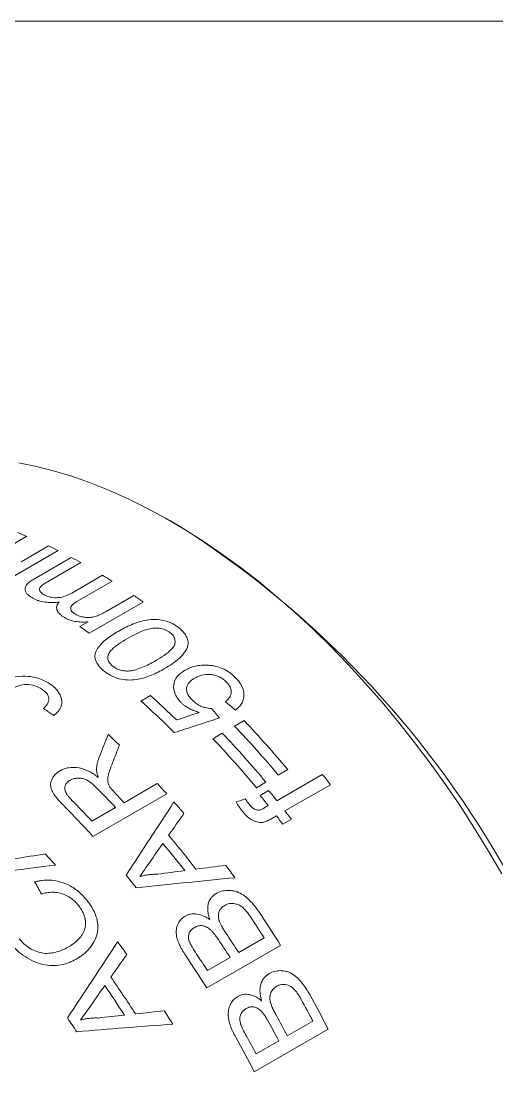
# Model space of a CAD drawing. Header units: millimetres. Extents: x 2 to 278, y 1 to 215.
# Drawn here: x 254.78 to 264.03, y 194.08 to 214.65 of the extents above; entities that cross this region are included whole.
import ezdxf

# ---------------------------------------------------------------- set-up
doc = ezdxf.new("R2010")
doc.units = ezdxf.units.MM

msp = doc.modelspace()

# ---------------------------------------------------------------- linework, layer by layer
at = {"color": 7, "linetype": 'Continuous', "lineweight": 0}
for p, q in [((1.579, 214.645), (277.989, 214.645)), ((257.863, 204.816), (257.684, 204.919)), ((254.896, 204.619), (254.226, 204.232)), ((254.782, 204.122), (255.317, 204.431)), ((255.501, 204.341), (254.451, 203.735)), ((255.041, 203.794), (255.758, 204.208)), ((255.942, 204.108), (255.293, 203.733)), ((255.767, 203.516), (256.366, 203.861)), ((256.55, 203.747), (255.88, 203.36)), ((256.438, 203.159), (256.973, 203.467)), ((257.156, 203.339), (256.106, 202.733)), ((255.923, 202.861), (256.087, 202.956)), ((257.112, 201.414), (257.296, 201.52)), ((258.933, 200.925), (259.117, 201.032)), ((258.509, 200.681), (258.694, 200.787)), ((259.754, 199.474), (260.638, 199.985)), ((259.966, 200.078), (259.782, 199.971)), ((256.786, 199.435), (257.43, 199.807)), ((259.542, 199.833), (259.358, 199.727)), ((260.796, 199.784), (259.912, 199.274)), ((257.615, 199.605), (256.179, 198.775)), ((259.428, 199.576), (259.594, 199.672)), ((256.159, 199.073), (256.62, 199.339)), ((259.499, 199.327), (259.588, 199.379)), ((259.746, 199.178), (259.64, 199.117)), ((260.037, 199.112), (259.871, 199.016)), ((259.828, 196.659), (258.392, 195.829)), ((259.012, 196.518), (259.51, 196.805)), ((258.404, 196.167), (258.846, 196.422)), ((259.957, 194.899), (260.454, 195.186)), ((260.752, 195.028), (259.315, 194.199)), ((259.349, 194.548), (259.791, 194.803))]:
    msp.add_line(p, q, dxfattribs=at)
at = {"color": 7, "linetype": 'Continuous', "lineweight": 0, "flags": 128}
msp.add_lwpolyline([(264.128, 198.05), (263.869, 198.495), (263.6, 198.933), (263.322, 199.365), (263.034, 199.788), (262.737, 200.203), (262.432, 200.609), (262.12, 201.004), (261.8, 201.389), (261.473, 201.763), (261.14, 202.125), (260.801, 202.474), (260.457, 202.811), (260.109, 203.134), (259.756, 203.442), (259.401, 203.737), (259.042, 204.016), (258.681, 204.279), (258.319, 204.527), (257.955, 204.758), (257.591, 204.972), (257.227, 205.17), (256.864, 205.349), (256.502, 205.511), (256.143, 205.656), (255.785, 205.781), (255.431, 205.889), (255.081, 205.977), (254.735, 206.047)], dxfattribs=at)
at = {"color": 7, "linetype": 'Continuous', "lineweight": 0}
for centre, radius, start, end in [((251.225, 195.874), 9.484, 67.2295, 68.4184), ((247.584, 188.721), 19.098, 2.5593, 57.4354), ((250.769, 194.855), 10.601, 63.4915, 64.5954), ((250.378, 194.095), 11.456, 60.9376, 61.9859), ((249.765, 193.043), 12.673, 57.6275, 58.6076), ((249.079, 192.005), 13.918, 54.5233, 55.444), ((248.029, 191.399), 13.918, 54.5233, 55.444), ((245.358, 188.368), 17.56, 45.0652, 47.9827), ((245.636, 188.575), 17.422, 45.7044, 47.9895), ((244.768, 187.466), 19.54, 39.7909, 43.5356), ((244.952, 187.573), 19.54, 39.7909, 43.5356), ((244.564, 187.929), 17.51, 46.151, 47.1472), ((244.528, 187.328), 19.54, 39.7909, 43.5356), ((244.344, 187.222), 19.54, 39.7909, 43.5356), ((244.47, 187.066), 20.696, 37.9201, 38.6268), ((242.87, 186.571), 18.764, 42.8798, 44.4559), ((243.333, 186.715), 19.239, 42.067, 42.8831), ((242.436, 186.33), 18.727, 42.8788, 44.6351), ((242.928, 186.566), 18.911, 42.883, 43.7285), ((243.589, 186.595), 20.479, 38.6268, 39.3385), ((243.755, 186.691), 20.479, 38.6268, 39.3385), ((242.147, 186.116), 18.899, 42.0569, 44.598), ((242.927, 186.353), 19.783, 40.6048, 41.4548), ((243.276, 186.347), 20.878, 37.3583, 37.9203), ((243.442, 186.443), 20.878, 37.3583, 37.9203), ((241.906, 185.611), 20.539, 37.5963, 39.958), ((241.739, 185.515), 20.541, 37.8316, 39.7227), ((240.996, 185.335), 19.363, 41.7229, 42.5852), ((241.859, 185.489), 21.157, 36.1679, 36.9808), ((240.908, 185.035), 20.543, 38.3366, 39.2177), ((241.318, 185.11), 21.817, 31.9598, 33.9575), ((241.19, 185.04), 21.772, 32.7096, 33.9704), ((240.688, 184.749), 21.778, 32.7097, 33.8838), ((239.491, 184.103), 21.31, 35.5218, 36.3308), ((240.518, 184.651), 21.783, 32.7098, 33.808), ((239.881, 184.281), 21.817, 31.9598, 33.9522), ((240.071, 184.393), 21.788, 32.7099, 33.7246), ((238.722, 183.619), 21.709, 32.631, 34.907), ((238.555, 183.522), 21.71, 32.8577, 34.6803), ((241.044, 184.944), 21.946, 27.8188, 29.0729), ((241.235, 185.054), 21.917, 27.0702, 29.0619), ((238.968, 183.748), 21.942, 31.2359, 32.0293), ((237.723, 183.043), 21.713, 33.3444, 34.1936), ((240.385, 184.564), 21.941, 27.8187, 28.9115), ((240.549, 184.659), 21.944, 27.8187, 28.9869), ((239.799, 184.225), 21.917, 27.0702, 29.0566), ((239.946, 184.31), 21.939, 27.8186, 28.8287)]:
    msp.add_arc(centre, radius, start, end, dxfattribs=at)
for points, knots in [([(255.008, 203.416), (254.986, 203.429), (254.943, 203.456), (254.876, 203.517), (254.84, 203.608), (254.898, 203.692), (254.971, 203.751), (255.015, 203.778), (255.041, 203.794)], [0, 0, 0, 0, 0.1256, 0.251073, 0.499595, 0.748789, 0.84928, 1, 1, 1, 1]), ([(255.293, 203.733), (255.264, 203.716), (255.223, 203.692), (255.172, 203.653), (255.142, 203.619), (255.136, 203.576), (255.153, 203.54), (255.182, 203.509), (255.206, 203.494), (255.218, 203.486)], [0, 0, 0, 0, 0.250525, 0.350732, 0.500362, 0.642857, 0.785474, 0.892719, 1, 1, 1, 1]), ([(255.521, 203.339), (255.499, 203.337), (255.454, 203.332), (255.362, 203.329), (255.246, 203.335), (255.136, 203.359), (255.059, 203.389), (255.025, 203.407), (255.008, 203.416)], [0, 0, 0, 0, 0.125211, 0.250371, 0.50018, 0.74971, 0.874809, 1, 1, 1, 1]), ([(255.218, 203.486), (255.241, 203.474), (255.285, 203.451), (255.382, 203.427), (255.512, 203.419), (255.627, 203.449), (255.711, 203.484), (255.748, 203.505), (255.767, 203.516)], [0, 0, 0, 0, 0.1431466, 0.2861266, 0.4997925, 0.749083, 0.8745107, 1, 1, 1, 1]), ([(255.605, 203.051), (255.59, 203.061), (255.561, 203.081), (255.511, 203.126), (255.47, 203.189), (255.471, 203.255), (255.493, 203.305), (255.512, 203.328), (255.521, 203.339)], [0, 0, 0, 0, 0.125354, 0.250617, 0.500045, 0.749439, 0.874663, 1, 1, 1, 1]), ([(255.88, 203.36), (255.859, 203.347), (255.82, 203.323), (255.776, 203.284), (255.749, 203.247), (255.742, 203.21), (255.754, 203.174), (255.783, 203.141), (255.81, 203.122), (255.824, 203.112)], [0, 0, 0, 0, 0.196104, 0.3614061, 0.500563, 0.6250127, 0.7499832, 0.8641928, 1, 1, 1, 1]), ([(256.087, 202.956), (256.065, 202.954), (256.023, 202.95), (255.937, 202.95), (255.828, 202.96), (255.725, 202.989), (255.653, 203.022), (255.621, 203.041), (255.605, 203.051)], [0, 0, 0, 0, 0.125204, 0.250351, 0.500162, 0.749689, 0.874802, 1, 1, 1, 1]), ([(255.824, 203.112), (255.835, 203.105), (255.856, 203.092), (255.906, 203.069), (255.975, 203.048), (256.064, 203.037), (256.157, 203.042), (256.245, 203.065), (256.318, 203.096), (256.382, 203.127), (256.418, 203.148), (256.438, 203.159)], [0, 0, 0, 0, 0.0625944, 0.1251444, 0.2500254, 0.3753154, 0.4995393, 0.642335, 0.7853546, 0.8834125, 1, 1, 1, 1]), ([(256.669, 202.769), (256.71, 202.792), (256.792, 202.838), (256.928, 202.901), (257.07, 202.954), (257.227, 202.993), (257.391, 203.008), (257.564, 202.988), (257.695, 202.939), (257.788, 202.885), (257.829, 202.854), (257.85, 202.838)], [0, 0, 0, 0, 0.125208, 0.250402, 0.383786, 0.50065, 0.631505, 0.750201, 0.874852, 0.937419, 1, 1, 1, 1]), ([(257.684, 202.742), (257.669, 202.753), (257.639, 202.776), (257.566, 202.809), (257.465, 202.833), (257.341, 202.835), (257.192, 202.8), (257.028, 202.73), (256.91, 202.664), (256.85, 202.631)], [0, 0, 0, 0, 0.062573, 0.125085, 0.249595, 0.374352, 0.499345, 0.749539, 1, 1, 1, 1]), ([(257.85, 202.838), (257.878, 202.814), (257.935, 202.764), (257.996, 202.679), (258.022, 202.604), (258.03, 202.544), (258.027, 202.514), (258.025, 202.5)], [0, 0, 0, 0, 0.250112, 0.50002, 0.749755, 0.874853, 1, 1, 1, 1]), ([(256.395, 201.998), (256.375, 202.014), (256.337, 202.047), (256.273, 202.118), (256.218, 202.214), (256.212, 202.331), (256.283, 202.471), (256.399, 202.594), (256.548, 202.697), (256.629, 202.745), (256.669, 202.769)], [0, 0, 0, 0, 0.06263, 0.125228, 0.250026, 0.374622, 0.499613, 0.749444, 0.87471, 1, 1, 1, 1]), ([(256.85, 202.631), (256.793, 202.597), (256.704, 202.544), (256.6, 202.466), (256.531, 202.404), (256.478, 202.336), (256.462, 202.253), (256.482, 202.181), (256.521, 202.128), (256.549, 202.104), (256.562, 202.092)], [0, 0, 0, 0, 0.250409, 0.386857, 0.500793, 0.625736, 0.750463, 0.874922, 0.937446, 1, 1, 1, 1]), ([(257.393, 202.196), (257.45, 202.23), (257.565, 202.299), (257.691, 202.399), (257.767, 202.494), (257.781, 202.579), (257.763, 202.652), (257.725, 202.707), (257.698, 202.73), (257.684, 202.742)], [0, 0, 0, 0, 0.250447, 0.500627, 0.625617, 0.750362, 0.874914, 0.937433, 1, 1, 1, 1]), ([(258.025, 202.5), (258.018, 202.475), (258.004, 202.427), (257.949, 202.339), (257.857, 202.239), (257.723, 202.135), (257.623, 202.074), (257.572, 202.044)], [0, 0, 0, 0, 0.124998, 0.250018, 0.499843, 0.749877, 1, 1, 1, 1]), ([(256.848, 201.996), (256.875, 201.998), (256.929, 202.002), (257.028, 202.027), (257.143, 202.068), (257.272, 202.129), (257.352, 202.174), (257.393, 202.196)], [0, 0, 0, 0, 0.124919, 0.249924, 0.499826, 0.749887, 1, 1, 1, 1]), ([(257.572, 202.044), (257.531, 202.021), (257.449, 201.974), (257.272, 201.894), (257.074, 201.83), (256.852, 201.817), (256.679, 201.842), (256.549, 201.896), (256.456, 201.951), (256.415, 201.982), (256.395, 201.998)], [0, 0, 0, 0, 0.125292, 0.250564, 0.500335, 0.631704, 0.750068, 0.874772, 0.937378, 1, 1, 1, 1]), ([(256.562, 202.092), (256.582, 202.078), (256.62, 202.05), (256.693, 202.02), (256.77, 202), (256.822, 201.998), (256.848, 201.996)], [0, 0, 0, 0, 0.250015, 0.499835, 0.749775, 1, 1, 1, 1]), ([(257.906, 201.372), (257.892, 201.385), (257.865, 201.412), (257.818, 201.469), (257.756, 201.574), (257.734, 201.731), (257.793, 201.87), (257.882, 201.958), (257.938, 201.994), (257.966, 202.012)], [0, 0, 0, 0, 0.062744, 0.125463, 0.250717, 0.49989, 0.749233, 0.874588, 1, 1, 1, 1]), ([(257.966, 202.012), (257.998, 202.028), (258.06, 202.061), (258.168, 202.094), (258.266, 202.109), (258.347, 202.114), (258.388, 202.112), (258.409, 202.111)], [0, 0, 0, 0, 0.250025, 0.499966, 0.749841, 0.874908, 1, 1, 1, 1]), ([(258.409, 202.111), (258.433, 202.109), (258.482, 202.106), (258.579, 202.088), (258.698, 202.051), (258.805, 201.991), (258.881, 201.934), (258.915, 201.903), (258.932, 201.887)], [0, 0, 0, 0, 0.125155, 0.250247, 0.499993, 0.74973, 0.87484, 1, 1, 1, 1]), ([(254.463, 201.805), (254.478, 201.813), (254.509, 201.831), (254.578, 201.859), (254.711, 201.896), (254.886, 201.902), (255.056, 201.875), (255.178, 201.837), (255.289, 201.784), (255.351, 201.74), (255.383, 201.717)], [0, 0, 0, 0, 0.062667, 0.125311, 0.250438, 0.499362, 0.625276, 0.749599, 0.874764, 1, 1, 1, 1]), ([(258.155, 201.858), (258.135, 201.846), (258.096, 201.822), (258.032, 201.762), (257.993, 201.687), (257.997, 201.602), (258.022, 201.538), (258.065, 201.477), (258.101, 201.44), (258.12, 201.421)], [0, 0, 0, 0, 0.125322, 0.250611, 0.499465, 0.624425, 0.74947, 0.874682, 1, 1, 1, 1]), ([(258.765, 201.793), (258.745, 201.811), (258.703, 201.847), (258.628, 201.891), (258.544, 201.921), (258.429, 201.938), (258.316, 201.926), (258.219, 201.892), (258.176, 201.869), (258.155, 201.858)], [0, 0, 0, 0, 0.125182, 0.250298, 0.372487, 0.500409, 0.749484, 0.87473, 1, 1, 1, 1]), ([(258.756, 201.401), (258.77, 201.413), (258.798, 201.438), (258.844, 201.495), (258.871, 201.562), (258.867, 201.636), (258.846, 201.692), (258.812, 201.745), (258.781, 201.777), (258.765, 201.793)], [0, 0, 0, 0, 0.125278, 0.250496, 0.499573, 0.624099, 0.749655, 0.874786, 1, 1, 1, 1]), ([(258.932, 201.887), (258.958, 201.861), (259.009, 201.809), (259.086, 201.694), (259.119, 201.574), (259.109, 201.456), (259.078, 201.373), (259.02, 201.296), (258.972, 201.257), (258.948, 201.237)], [0, 0, 0, 0, 0.1252455, 0.2504288, 0.4993302, 0.5994915, 0.7495663, 0.8747746, 1, 1, 1, 1]), ([(255.21, 201.626), (255.199, 201.635), (255.178, 201.651), (255.135, 201.676), (255.058, 201.713), (254.927, 201.74), (254.8, 201.732), (254.722, 201.708), (254.678, 201.691), (254.655, 201.678), (254.644, 201.672)], [0, 0, 0, 0, 0.0717, 0.143385, 0.250821, 0.499819, 0.749147, 0.849452, 0.924718, 1, 1, 1, 1]), ([(255.217, 201.268), (255.231, 201.282), (255.257, 201.308), (255.3, 201.363), (255.333, 201.439), (255.31, 201.522), (255.269, 201.573), (255.241, 201.602), (255.221, 201.618), (255.21, 201.626)], [0, 0, 0, 0, 0.136268, 0.250877, 0.500578, 0.749194, 0.84951, 0.917347, 1, 1, 1, 1]), ([(255.383, 201.717), (255.409, 201.695), (255.462, 201.652), (255.541, 201.552), (255.587, 201.413), (255.556, 201.279), (255.487, 201.188), (255.44, 201.15), (255.416, 201.131)], [0, 0, 0, 0, 0.12538, 0.250697, 0.499938, 0.749314, 0.87462, 1, 1, 1, 1]), ([(258.244, 201.192), (258.213, 201.202), (258.15, 201.221), (258.065, 201.258), (257.999, 201.298), (257.947, 201.334), (257.919, 201.359), (257.906, 201.372)], [0, 0, 0, 0, 0.2500264, 0.4999579, 0.699916, 0.8499541, 1, 1, 1, 1]), ([(258.12, 201.421), (258.144, 201.4), (258.192, 201.357), (258.276, 201.31), (258.355, 201.285), (258.422, 201.272), (258.461, 201.27), (258.481, 201.269)], [0, 0, 0, 0, 0.2501051, 0.4996861, 0.6996696, 0.8498299, 1, 1, 1, 1]), ([(256.248, 200.072), (256.249, 200.094), (256.25, 200.138), (256.262, 200.202), (256.278, 200.264), (256.293, 200.304), (256.301, 200.324)], [0, 0, 0, 0, 0.249997, 0.499977, 0.749971, 1, 1, 1, 1]), ([(255.536, 200.054), (255.562, 200.068), (255.614, 200.095), (255.737, 200.126), (255.912, 200.124), (256.081, 200.06), (256.201, 199.989), (256.255, 199.947), (256.283, 199.927)], [0, 0, 0, 0, 0.1253502, 0.250654, 0.4997452, 0.7491257, 0.8745326, 1, 1, 1, 1]), ([(256.56, 200.216), (256.546, 200.179), (256.518, 200.103), (256.486, 200.007), (256.469, 199.928), (256.463, 199.866), (256.475, 199.801), (256.497, 199.759), (256.508, 199.738)], [0, 0, 0, 0, 0.250152, 0.500274, 0.625304, 0.750288, 0.875078, 1, 1, 1, 1]), ([(255.603, 199.385), (255.576, 199.413), (255.522, 199.47), (255.448, 199.558), (255.385, 199.649), (255.34, 199.778), (255.374, 199.901), (255.442, 199.986), (255.493, 200.027), (255.521, 200.045), (255.536, 200.054)], [0, 0, 0, 0, 0.125441, 0.250858, 0.376153, 0.501126, 0.749341, 0.874584, 0.937276, 1, 1, 1, 1]), ([(256.263, 199.712), (256.246, 199.73), (256.21, 199.765), (256.134, 199.831), (256.044, 199.889), (255.94, 199.915), (255.864, 199.915), (255.792, 199.901), (255.752, 199.882), (255.733, 199.872)], [0, 0, 0, 0, 0.125402, 0.250772, 0.499729, 0.621889, 0.749678, 0.874837, 1, 1, 1, 1]), ([(256.283, 199.927), (256.275, 199.951), (256.262, 199.987), (256.251, 200.036), (256.249, 200.06), (256.248, 200.072)], [0, 0, 0, 0, 0.4999524, 0.7499938, 1, 1, 1, 1]), ([(255.733, 199.872), (255.714, 199.86), (255.678, 199.836), (255.643, 199.785), (255.628, 199.727), (255.637, 199.66), (255.67, 199.597), (255.714, 199.539), (255.745, 199.506), (255.762, 199.488)], [0, 0, 0, 0, 0.142916, 0.285687, 0.430032, 0.571193, 0.74247, 0.860883, 1, 1, 1, 1]), ([(256.508, 199.738), (256.52, 199.723), (256.546, 199.689), (256.577, 199.656), (256.594, 199.638)], [0, 0, 0, 0, 0.439516, 1, 1, 1, 1]), ([(259.141, 199.512), (259.154, 199.492), (259.179, 199.453), (259.208, 199.416), (259.222, 199.397)], [0, 0, 0, 0, 0.500006, 1, 1, 1, 1]), ([(259.086, 199.265), (259.063, 199.295), (259.018, 199.355), (258.98, 199.418), (258.962, 199.449)], [0, 0, 0, 0, 0.499961, 1, 1, 1, 1]), ([(259.222, 199.397), (259.241, 199.376), (259.278, 199.333), (259.356, 199.283), (259.437, 199.294), (259.478, 199.316), (259.499, 199.327)], [0, 0, 0, 0, 0.251366, 0.499664, 0.748522, 1, 1, 1, 1]), ([(259.473, 199.051), (259.455, 199.051), (259.419, 199.049), (259.346, 199.064), (259.255, 199.102), (259.162, 199.177), (259.111, 199.236), (259.086, 199.265)], [0, 0, 0, 0, 0.125193, 0.250317, 0.499823, 0.749615, 1, 1, 1, 1]), ([(259.64, 199.117), (259.614, 199.103), (259.575, 199.082), (259.519, 199.059), (259.488, 199.054), (259.473, 199.051)], [0, 0, 0, 0, 0.500018, 0.750056, 1, 1, 1, 1]), ([(255.044, 197.894), (255.067, 197.9), (255.114, 197.911), (255.212, 197.926), (255.39, 197.935), (255.634, 197.882), (255.838, 197.759), (255.962, 197.65), (256.016, 197.588), (256.042, 197.557)], [0, 0, 0, 0, 0.071673, 0.143335, 0.286519, 0.571015, 0.785095, 0.892534, 1, 1, 1, 1]), ([(257.089, 197.997), (257.116, 198.004), (257.172, 198.019), (257.259, 198.033), (257.348, 198.042), (257.408, 198.043), (257.439, 198.044)], [0, 0, 0, 0, 0.250012, 0.499994, 0.749982, 1, 1, 1, 1]), ([(255.893, 197.441), (255.873, 197.465), (255.837, 197.506), (255.753, 197.579), (255.647, 197.642), (255.516, 197.684), (255.397, 197.695), (255.283, 197.686), (255.213, 197.668), (255.178, 197.658)], [0, 0, 0, 0, 0.114407, 0.200223, 0.39976, 0.548228, 0.699707, 0.849833, 1, 1, 1, 1]), ([(258.454, 197.16), (258.445, 197.185), (258.427, 197.236), (258.406, 197.337), (258.409, 197.461), (258.459, 197.566), (258.52, 197.631), (258.559, 197.656), (258.578, 197.668)], [0, 0, 0, 0, 0.125315, 0.250583, 0.500078, 0.749508, 0.874719, 1, 1, 1, 1]), ([(258.578, 197.668), (258.594, 197.677), (258.626, 197.694), (258.698, 197.718), (258.787, 197.731), (258.885, 197.725), (258.968, 197.706), (259.096, 197.652), (259.222, 197.544), (259.338, 197.407), (259.389, 197.334), (259.415, 197.297)], [0, 0, 0, 0, 0.062639, 0.1252526, 0.2502636, 0.350385, 0.426202, 0.5005145, 0.7494766, 0.8747237, 1, 1, 1, 1]), ([(255.692, 196.621), (255.726, 196.642), (255.794, 196.684), (255.912, 196.785), (256.01, 196.911), (256.041, 197.07), (256.024, 197.199), (255.984, 197.304), (255.937, 197.385), (255.908, 197.422), (255.893, 197.441)], [0, 0, 0, 0, 0.12529, 0.25053, 0.49989, 0.624809, 0.749735, 0.874753, 0.937361, 1, 1, 1, 1]), ([(256.042, 197.557), (256.063, 197.532), (256.103, 197.48), (256.174, 197.373), (256.245, 197.231), (256.283, 197.053), (256.263, 196.826), (256.152, 196.635), (256.018, 196.504), (255.933, 196.438), (255.886, 196.41), (255.863, 196.396)], [0, 0, 0, 0, 0.062662, 0.12531, 0.250394, 0.375332, 0.500301, 0.749456, 0.874684, 0.937338, 1, 1, 1, 1]), ([(258.74, 197.435), (258.728, 197.428), (258.706, 197.414), (258.666, 197.378), (258.633, 197.327), (258.615, 197.259), (258.618, 197.162), (258.663, 197.061), (258.72, 196.963), (258.751, 196.915), (258.767, 196.891)], [0, 0, 0, 0, 0.071615, 0.143179, 0.285969, 0.392934, 0.50031, 0.749342, 0.874659, 1, 1, 1, 1]), ([(259.142, 197.344), (259.113, 197.373), (259.055, 197.43), (258.943, 197.477), (258.851, 197.477), (258.784, 197.459), (258.755, 197.443), (258.74, 197.435)], [0, 0, 0, 0, 0.250393, 0.499348, 0.749091, 0.874521, 1, 1, 1, 1]), ([(257.979, 196.466), (257.955, 196.502), (257.912, 196.569), (257.856, 196.674), (257.814, 196.779), (257.794, 196.889), (257.801, 196.995), (257.835, 197.09), (257.881, 197.158), (257.929, 197.202), (257.956, 197.22), (257.97, 197.228)], [0, 0, 0, 0, 0.1354634, 0.2502623, 0.3752781, 0.5001615, 0.6231173, 0.7499384, 0.8748823, 0.9374206, 1, 1, 1, 1]), ([(257.97, 197.228), (257.987, 197.237), (258.022, 197.255), (258.1, 197.273), (258.206, 197.274), (258.314, 197.24), (258.396, 197.199), (258.435, 197.173), (258.454, 197.16)], [0, 0, 0, 0, 0.125209, 0.250341, 0.499967, 0.749557, 0.874744, 1, 1, 1, 1]), ([(259.246, 197.205), (259.233, 197.224), (259.212, 197.255), (259.178, 197.302), (259.156, 197.328), (259.142, 197.344)], [0, 0, 0, 0, 0.400096, 0.640169, 1, 1, 1, 1]), ([(258.464, 196.962), (258.452, 196.972), (258.428, 196.992), (258.376, 197.024), (258.305, 197.047), (258.221, 197.041), (258.175, 197.018), (258.152, 197.007)], [0, 0, 0, 0, 0.125387, 0.25066, 0.499982, 0.749621, 1, 1, 1, 1]), ([(258.152, 197.007), (258.134, 196.995), (258.096, 196.97), (258.056, 196.915), (258.032, 196.849), (258.037, 196.773), (258.066, 196.699), (258.118, 196.604), (258.163, 196.535), (258.193, 196.49)], [0, 0, 0, 0, 0.125084, 0.250067, 0.376912, 0.49945, 0.624316, 0.749546, 1, 1, 1, 1]), ([(258.617, 196.771), (258.594, 196.805), (258.558, 196.857), (258.507, 196.921), (258.477, 196.95), (258.464, 196.962)], [0, 0, 0, 0, 0.500167, 0.777938, 1, 1, 1, 1]), ([(255.863, 196.396), (255.839, 196.383), (255.792, 196.358), (255.693, 196.314), (255.508, 196.26), (255.268, 196.259), (255.027, 196.339), (254.856, 196.435), (254.726, 196.538), (254.634, 196.629), (254.593, 196.678), (254.572, 196.702)], [0, 0, 0, 0, 0.0626683, 0.1253254, 0.2505381, 0.4994235, 0.6209415, 0.7495689, 0.8746944, 0.9373437, 1, 1, 1, 1]), ([(254.747, 196.787), (254.762, 196.769), (254.792, 196.734), (254.86, 196.667), (254.955, 196.593), (255.085, 196.532), (255.22, 196.501), (255.351, 196.502), (255.472, 196.529), (255.588, 196.566), (255.657, 196.603), (255.692, 196.621)], [0, 0, 0, 0, 0.062578, 0.125151, 0.250029, 0.374841, 0.499738, 0.624645, 0.749734, 0.874864, 1, 1, 1, 1]), ([(259.458, 195.582), (259.451, 195.608), (259.436, 195.661), (259.422, 195.768), (259.432, 195.898), (259.486, 196.007), (259.55, 196.073), (259.588, 196.098), (259.607, 196.11)], [0, 0, 0, 0, 0.125315, 0.250583, 0.500078, 0.749508, 0.874719, 1, 1, 1, 1]), ([(259.607, 196.11), (259.623, 196.119), (259.656, 196.136), (259.726, 196.16), (259.814, 196.17), (259.908, 196.161), (259.986, 196.139), (260.107, 196.079), (260.223, 195.963), (260.326, 195.817), (260.371, 195.739), (260.393, 195.7)], [0, 0, 0, 0, 0.062639, 0.125253, 0.250264, 0.350385, 0.426202, 0.500515, 0.749477, 0.874724, 1, 1, 1, 1]), ([(259.75, 195.862), (259.739, 195.855), (259.716, 195.841), (259.676, 195.804), (259.64, 195.752), (259.619, 195.681), (259.616, 195.58), (259.653, 195.472), (259.702, 195.369), (259.73, 195.318), (259.744, 195.293)], [0, 0, 0, 0, 0.071615, 0.143179, 0.285969, 0.392934, 0.50031, 0.749342, 0.874659, 1, 1, 1, 1]), ([(260.133, 195.756), (260.107, 195.787), (260.054, 195.848), (259.949, 195.9), (259.86, 195.902), (259.795, 195.885), (259.765, 195.87), (259.75, 195.862)], [0, 0, 0, 0, 0.250393, 0.499348, 0.749091, 0.874521, 1, 1, 1, 1]), ([(258.957, 194.869), (258.937, 194.907), (258.899, 194.978), (258.852, 195.089), (258.817, 195.2), (258.804, 195.316), (258.818, 195.426), (258.856, 195.525), (258.905, 195.595), (258.953, 195.64), (258.981, 195.658), (258.994, 195.666)], [0, 0, 0, 0, 0.135463, 0.250262, 0.375278, 0.500162, 0.623117, 0.749938, 0.874882, 0.937421, 1, 1, 1, 1]), ([(258.994, 195.666), (259.012, 195.675), (259.046, 195.692), (259.123, 195.71), (259.225, 195.707), (259.327, 195.669), (259.404, 195.624), (259.44, 195.596), (259.458, 195.582)], [0, 0, 0, 0, 0.125209, 0.250341, 0.499967, 0.749557, 0.874744, 1, 1, 1, 1]), ([(260.225, 195.609), (260.214, 195.629), (260.196, 195.661), (260.166, 195.711), (260.145, 195.739), (260.133, 195.756)], [0, 0, 0, 0, 0.400096, 0.640169, 1, 1, 1, 1]), ([(259.157, 195.43), (259.139, 195.417), (259.101, 195.392), (259.059, 195.336), (259.032, 195.268), (259.032, 195.189), (259.055, 195.11), (259.1, 195.01), (259.139, 194.937), (259.165, 194.889)], [0, 0, 0, 0, 0.125084, 0.250067, 0.376912, 0.49945, 0.624316, 0.749546, 1, 1, 1, 1]), ([(259.456, 195.375), (259.445, 195.386), (259.423, 195.407), (259.374, 195.441), (259.307, 195.467), (259.226, 195.464), (259.18, 195.441), (259.157, 195.43)], [0, 0, 0, 0, 0.125387, 0.25066, 0.499982, 0.749621, 1, 1, 1, 1]), ([(259.592, 195.172), (259.572, 195.207), (259.54, 195.263), (259.494, 195.331), (259.468, 195.361), (259.456, 195.375)], [0, 0, 0, 0, 0.500167, 0.777938, 1, 1, 1, 1]), ([(255.939, 195.207), (255.966, 195.214), (256.021, 195.228), (256.106, 195.239), (256.192, 195.246), (256.251, 195.246), (256.28, 195.245)], [0, 0, 0, 0, 0.250012, 0.499994, 0.749982, 1, 1, 1, 1])]:
    msp.add_open_spline(points, degree=3, knots=knots, dxfattribs=at)
for points in [[(258.948, 201.237), (258.884, 201.292), (258.82, 201.347), (258.756, 201.401)], [(255.416, 201.131), (255.35, 201.178), (255.284, 201.223), (255.217, 201.268)], [(257.803, 201.045), (257.95, 201.094), (258.097, 201.143), (258.244, 201.192)], [(258.481, 201.269), (258.533, 201.208), (258.584, 201.147), (258.636, 201.085)], [(258.636, 201.085), (258.344, 200.99), (258.052, 200.894), (257.761, 200.799)], [(256.301, 200.324), (256.359, 200.472), (256.416, 200.619), (256.473, 200.765)], [(256.694, 200.556), (256.65, 200.443), (256.605, 200.33), (256.56, 200.216)], [(258.962, 199.449), (259.022, 199.47), (259.082, 199.491), (259.141, 199.512)], [(256.823, 198.024), (257.137, 198.504), (257.447, 198.979), (257.754, 199.449)], [(257.947, 199.228), (257.848, 199.086), (257.749, 198.944), (257.65, 198.802)], [(257.538, 198.642), (257.453, 198.52), (257.368, 198.398), (257.282, 198.275)], [(254.661, 198.344), (254.858, 198.376), (255.056, 198.407), (255.253, 198.438)], [(257.282, 198.275), (257.218, 198.183), (257.153, 198.09), (257.089, 197.997)], [(255.448, 198.222), (254.797, 198.138), (254.144, 198.05), (253.488, 197.956)], [(257.439, 198.044), (257.613, 198.067), (257.788, 198.09), (257.962, 198.113)], [(258.18, 198.142), (258.374, 198.167), (258.567, 198.192), (258.76, 198.216)], [(255.178, 197.658), (255.134, 197.737), (255.089, 197.816), (255.044, 197.894)], [(258.939, 197.975), (258.303, 197.913), (257.664, 197.847), (257.021, 197.778)], [(255.683, 195.245), (256.012, 195.743), (256.336, 196.237), (256.658, 196.728)], [(256.835, 196.484), (256.732, 196.337), (256.628, 196.189), (256.525, 196.041)], [(256.408, 195.875), (256.319, 195.749), (256.23, 195.622), (256.141, 195.495)], [(256.141, 195.495), (256.074, 195.399), (256.006, 195.303), (255.939, 195.207)], [(257.004, 195.325), (257.193, 195.345), (257.381, 195.365), (257.57, 195.385)], [(256.28, 195.245), (256.451, 195.264), (256.622, 195.283), (256.792, 195.301)], [(257.729, 195.126), (257.111, 195.079), (256.488, 195.03), (255.862, 194.977)]]:
    msp.add_open_spline(points, degree=3, dxfattribs=at)

doc.saveas('drawing.dxf')
